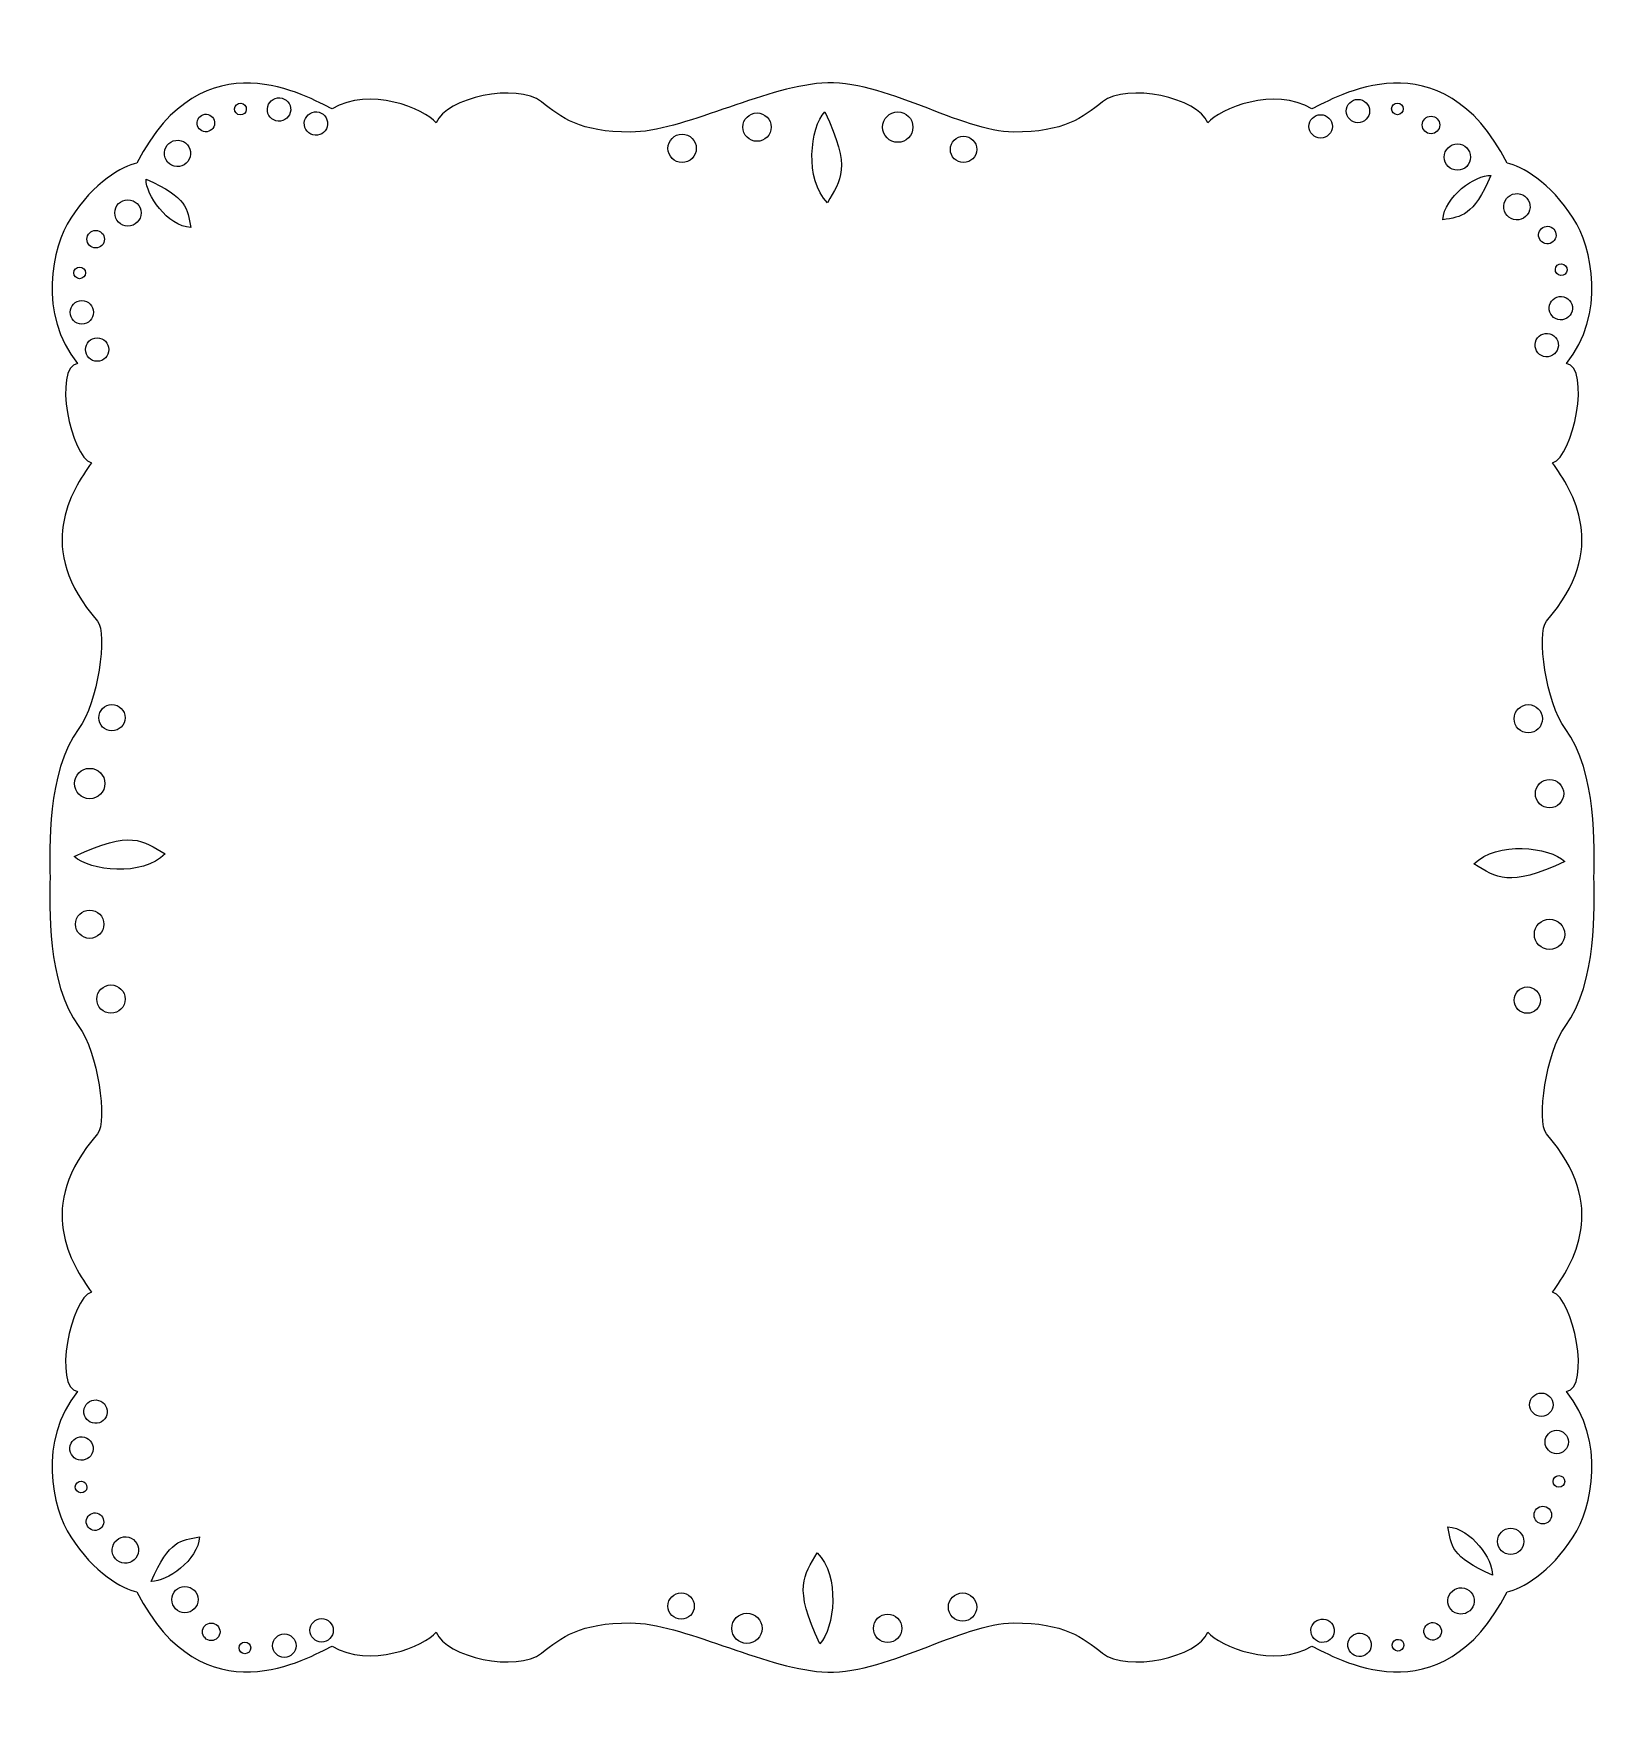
# Model space of a CAD drawing. Header units: centimetres. Extents: x -11.1 to 11.1, y -11.9 to 11.9.
import ezdxf

# ---------------------------------------------------------------- set-up
doc = ezdxf.new("R2010")
doc.units = ezdxf.units.CM
doc.header["$MEASUREMENT"] = 0
doc.layers.add('Camada 1', color=7, linetype='Continuous')

msp = doc.modelspace()

# ---------------------------------------------------------------- linework, layer by layer
at = {"layer": 'Camada 1'}
for points, knots in [([(10.90126, -0.00001), (10.90126, -0.40779), (10.95222, -1.47824), (10.49348, -2.10263), (10.49348, -2.10263), (10.23332, -2.45675), (10.07935, -3.44605), (10.23279, -3.62203), (10.23279, -3.62203), (11.13065, -4.65118), (10.59527, -5.46229), (10.31605, -5.85564), (10.31605, -5.85564), (10.60918, -5.93629), (10.86011, -7.20491), (10.51211, -7.26055), (10.51211, -7.26055), (11.07575, -7.94743), (10.87409, -8.90581), (10.60919, -9.31009), (10.60919, -9.31009), (10.28978, -9.82097), (9.87031, -10.04894), (9.67513, -10.09077), (9.67513, -10.09077), (8.74107, -11.91706), (7.24483, -11.01798), (6.91809, -10.85454), (6.91809, -10.85454), (6.39525, -11.18127), (5.61115, -10.85454), (5.44783, -10.65854), (5.44783, -10.65854), (5.31157, -11.01089), (4.30576, -11.23232), (3.95928, -10.95514), (3.95928, -10.95514), (3.68044, -10.73207), (3.4221, -10.52784), (2.70333, -10.52784), (2.70333, -10.52784), (1.98448, -10.52784), (0.85786, -11.28394), (-0.00002, -11.22002), (-0.00002, -11.22002), (-0.84351, -11.15723), (-1.98453, -10.52784), (-2.70335, -10.52784), (-2.70335, -10.52784), (-3.42214, -10.52784), (-3.68046, -10.7321), (-3.9593, -10.95514), (-3.9593, -10.95514), (-4.3058, -11.23232), (-5.31159, -11.01089), (-5.44785, -10.65854), (-5.44785, -10.65854), (-5.61118, -10.85454), (-6.39535, -11.18128), (-6.91811, -10.85454), (-6.91811, -10.85454), (-7.24484, -11.01797), (-8.74112, -11.91705), (-9.67517, -10.09077), (-9.67517, -10.09077), (-9.87033, -10.04894), (-10.28977, -9.82097), (-10.60923, -9.31009), (-10.60923, -9.31009), (-10.87413, -8.90581), (-11.07577, -7.94743), (-10.51213, -7.26055), (-10.51213, -7.26055), (-10.86019, -7.20491), (-10.60923, -5.93628), (-10.31607, -5.85564), (-10.31607, -5.85564), (-10.59528, -5.46228), (-11.13067, -4.6512), (-10.23283, -3.62203), (-10.23283, -3.62203), (-10.07932, -3.44608), (-10.23331, -2.45675), (-10.4935, -2.10263), (-10.4935, -2.10263), (-10.95226, -1.47824), (-10.90128, -0.40779), (-10.90128, -0.00001), (-10.90128, -0.00001), (-10.90128, 0.40779), (-10.95227, 1.47819), (-10.4935, 2.10261), (-10.4935, 2.10261), (-10.23334, 2.4567), (-10.07935, 3.44603), (-10.23283, 3.62201), (-10.23283, 3.62201), (-11.13067, 4.65116), (-10.59528, 5.46227), (-10.31607, 5.85565), (-10.31607, 5.85565), (-10.60923, 5.93627), (-10.86016, 7.20492), (-10.51213, 7.26056), (-10.51213, 7.26056), (-11.07577, 7.94742), (-10.87413, 8.90577), (-10.60923, 9.31005), (-10.60923, 9.31005), (-10.2898, 9.82096), (-9.87035, 10.04893), (-9.67517, 10.09073), (-9.67517, 10.09073), (-8.74111, 11.91704), (-7.24484, 11.01788), (-6.91811, 10.85453), (-6.91811, 10.85453), (-6.39535, 11.18126), (-5.61117, 10.85453), (-5.44785, 10.6585), (-5.44785, 10.6585), (-5.31159, 11.01085), (-4.30578, 11.23228), (-3.9593, 10.95507), (-3.9593, 10.95507), (-3.68046, 10.732), (-3.42217, 10.52779), (-2.70335, 10.52779), (-2.70335, 10.52779), (-1.98453, 10.52779), (-0.84351, 11.15713), (-0.00002, 11.21994), (-0.00002, 11.21994), (0.85787, 11.28384), (1.98449, 10.52779), (2.70333, 10.52779), (2.70333, 10.52779), (3.4221, 10.52779), (3.68044, 10.732), (3.95928, 10.95507), (3.95928, 10.95507), (4.30575, 11.23227), (5.31154, 11.01084), (5.44783, 10.6585), (5.44783, 10.6585), (5.61118, 10.85453), (6.39528, 11.18126), (6.91809, 10.85453), (6.91809, 10.85453), (7.24482, 11.01791), (8.74107, 11.91704), (9.67513, 10.09073), (9.67513, 10.09073), (9.87031, 10.04893), (10.28976, 9.82096), (10.60919, 9.31005), (10.60919, 9.31005), (10.87409, 8.90574), (11.07576, 7.94742), (10.51211, 7.26056), (10.51211, 7.26056), (10.86012, 7.20492), (10.60919, 5.93627), (10.31605, 5.85565), (10.31605, 5.85565), (10.59526, 5.46227), (11.13062, 4.65119), (10.23279, 3.62201), (10.23279, 3.62201), (10.07933, 3.44604), (10.23332, 2.45671), (10.49348, 2.10261), (10.49348, 2.10261), (10.95222, 1.47821), (10.90126, 0.40779), (10.90126, -0.00001)], [0, 0, 0, 0, 0.02222222, 0.02222222, 0.02222222, 0.02222222, 0.04444444, 0.04444444, 0.04444444, 0.04444444, 0.06666667, 0.06666667, 0.06666667, 0.06666667, 0.08888889, 0.08888889, 0.08888889, 0.08888889, 0.11111111, 0.11111111, 0.11111111, 0.11111111, 0.13333333, 0.13333333, 0.13333333, 0.13333333, 0.15555556, 0.15555556, 0.15555556, 0.15555556, 0.17777778, 0.17777778, 0.17777778, 0.17777778, 0.2, 0.2, 0.2, 0.2, 0.22222222, 0.22222222, 0.22222222, 0.22222222, 0.24444444, 0.24444444, 0.24444444, 0.24444444, 0.26666667, 0.26666667, 0.26666667, 0.26666667, 0.28888889, 0.28888889, 0.28888889, 0.28888889, 0.31111111, 0.31111111, 0.31111111, 0.31111111, 0.33333333, 0.33333333, 0.33333333, 0.33333333, 0.35555556, 0.35555556, 0.35555556, 0.35555556, 0.37777778, 0.37777778, 0.37777778, 0.37777778, 0.4, 0.4, 0.4, 0.4, 0.42222222, 0.42222222, 0.42222222, 0.42222222, 0.44444444, 0.44444444, 0.44444444, 0.44444444, 0.46666667, 0.46666667, 0.46666667, 0.46666667, 0.48888889, 0.48888889, 0.48888889, 0.48888889, 0.51111111, 0.51111111, 0.51111111, 0.51111111, 0.53333333, 0.53333333, 0.53333333, 0.53333333, 0.55555556, 0.55555556, 0.55555556, 0.55555556, 0.57777778, 0.57777778, 0.57777778, 0.57777778, 0.6, 0.6, 0.6, 0.6, 0.62222222, 0.62222222, 0.62222222, 0.62222222, 0.64444444, 0.64444444, 0.64444444, 0.64444444, 0.66666667, 0.66666667, 0.66666667, 0.66666667, 0.68888889, 0.68888889, 0.68888889, 0.68888889, 0.71111111, 0.71111111, 0.71111111, 0.71111111, 0.73333333, 0.73333333, 0.73333333, 0.73333333, 0.75555556, 0.75555556, 0.75555556, 0.75555556, 0.77777778, 0.77777778, 0.77777778, 0.77777778, 0.8, 0.8, 0.8, 0.8, 0.82222222, 0.82222222, 0.82222222, 0.82222222, 0.84444444, 0.84444444, 0.84444444, 0.84444444, 0.86666667, 0.86666667, 0.86666667, 0.86666667, 0.88888889, 0.88888889, 0.88888889, 0.88888889, 0.91111111, 0.91111111, 0.91111111, 0.91111111, 0.93333333, 0.93333333, 0.93333333, 0.93333333, 0.95555556, 0.95555556, 0.95555556, 0.95555556, 1, 1, 1, 1]), ([(-7.50279, 10.83653), (-7.49678, 10.9276), (-7.56584, 11.00618), (-7.65683, 11.01208), (-7.65683, 11.01208), (-7.74785, 11.01801), (-7.82648, 10.949), (-7.83235, 10.85799), (-7.83235, 10.85799), (-7.83833, 10.76697), (-7.76933, 10.68837), (-7.67831, 10.68247), (-7.67831, 10.68247), (-7.58727, 10.67653), (-7.50869, 10.74548), (-7.50279, 10.83653)], [0, 0, 0, 0, 0.2, 0.2, 0.2, 0.2, 0.4, 0.4, 0.4, 0.4, 0.6, 0.6, 0.6, 0.6, 1, 1, 1, 1]), ([(7.56788, 10.66013), (7.65906, 10.66013), (7.73303, 10.73408), (7.73303, 10.82528), (7.73303, 10.82528), (7.73303, 10.91651), (7.65905, 10.99046), (7.56788, 10.99046), (7.56788, 10.99046), (7.47668, 10.99046), (7.40275, 10.91651), (7.40275, 10.82528), (7.40275, 10.82528), (7.40275, 10.73408), (7.47667, 10.66013), (7.56788, 10.66013)], [0, 0, 0, 0, 0.2, 0.2, 0.2, 0.2, 0.4, 0.4, 0.4, 0.4, 0.6, 0.6, 0.6, 0.6, 1, 1, 1, 1]), ([(-8.57655, 10.64859), (-8.57208, 10.71685), (-8.6238, 10.7758), (-8.69212, 10.78027), (-8.69212, 10.78027), (-8.76044, 10.78472), (-8.81933, 10.73302), (-8.82378, 10.6647), (-8.82378, 10.6647), (-8.8282, 10.59644), (-8.7765, 10.53749), (-8.70818, 10.53302), (-8.70818, 10.53302), (-8.63986, 10.5286), (-8.58097, 10.58033), (-8.57655, 10.64859)], [0, 0, 0, 0, 0.2, 0.2, 0.2, 0.2, 0.4, 0.4, 0.4, 0.4, 0.6, 0.6, 0.6, 0.6, 1, 1, 1, 1]), ([(-8.12911, 10.84706), (-8.12617, 10.89259), (-8.16062, 10.93191), (-8.20618, 10.93488), (-8.20618, 10.93488), (-8.25169, 10.93782), (-8.29101, 10.90332), (-8.29397, 10.85781), (-8.29397, 10.85781), (-8.29693, 10.8123), (-8.26243, 10.77298), (-8.2169, 10.77005), (-8.2169, 10.77005), (-8.17137, 10.76705), (-8.13207, 10.80158), (-8.12911, 10.84706)], [0, 0, 0, 0, 0.2, 0.2, 0.2, 0.2, 0.4, 0.4, 0.4, 0.4, 0.6, 0.6, 0.6, 0.6, 1, 1, 1, 1]), ([(-6.98116, 10.63759), (-6.97523, 10.72863), (-7.04424, 10.80721), (-7.13525, 10.81311), (-7.13525, 10.81311), (-7.22624, 10.81904), (-7.30487, 10.75009), (-7.3108, 10.65907), (-7.3108, 10.65907), (-7.31673, 10.56805), (-7.2477, 10.48945), (-7.15668, 10.48352), (-7.15668, 10.48352), (-7.06567, 10.47759), (-6.98709, 10.54654), (-6.98116, 10.63759)], [0, 0, 0, 0, 0.2, 0.2, 0.2, 0.2, 0.4, 0.4, 0.4, 0.4, 0.6, 0.6, 0.6, 0.6, 1, 1, 1, 1]), ([(-0.91718, 10.39809), (-0.80666, 10.39809), (-0.71708, 10.48765), (-0.71708, 10.59819), (-0.71708, 10.59819), (-0.71708, 10.70871), (-0.80667, 10.79832), (-0.91718, 10.79832), (-0.91718, 10.79832), (-1.02772, 10.79832), (-1.11731, 10.70871), (-1.11731, 10.59819), (-1.11731, 10.59819), (-1.11731, 10.48765), (-1.02772, 10.39809), (-0.91718, 10.39809)], [0, 0, 0, 0, 0.2, 0.2, 0.2, 0.2, 0.4, 0.4, 0.4, 0.4, 0.6, 0.6, 0.6, 0.6, 1, 1, 1, 1]), ([(0.04075, 10.81523), (-0.16758, 10.59864), (-0.24931, 9.85363), (0.07623, 9.53102), (0.07623, 9.53102), (0.26702, 9.85786), (0.41894, 10.00989), (0.04075, 10.81523)], [0, 0, 0, 0, 0.33333333, 0.33333333, 0.33333333, 0.33333333, 1, 1, 1, 1]), ([(1.06979, 10.38377), (1.18816, 10.38377), (1.28416, 10.47976), (1.28416, 10.59819), (1.28416, 10.59819), (1.28416, 10.71662), (1.18817, 10.81261), (1.06979, 10.81261), (1.06979, 10.81261), (0.95131, 10.81261), (0.85535, 10.71662), (0.85535, 10.59819), (0.85535, 10.59819), (0.85532, 10.47976), (0.95131, 10.38377), (1.06979, 10.38377)], [0, 0, 0, 0, 0.2, 0.2, 0.2, 0.2, 0.4, 0.4, 0.4, 0.4, 0.6, 0.6, 0.6, 0.6, 1, 1, 1, 1]), ([(7.04138, 10.44333), (7.13263, 10.44333), (7.20653, 10.51728), (7.20653, 10.60851), (7.20653, 10.60851), (7.20653, 10.69974), (7.13263, 10.77366), (7.04138, 10.77366), (7.04138, 10.77366), (6.95018, 10.77366), (6.87625, 10.69974), (6.87625, 10.60851), (6.87625, 10.60851), (6.87625, 10.51728), (6.95018, 10.44333), (7.04138, 10.44333)], [0, 0, 0, 0, 0.2, 0.2, 0.2, 0.2, 0.4, 0.4, 0.4, 0.4, 0.6, 0.6, 0.6, 0.6, 1, 1, 1, 1]), ([(8.12541, 10.77369), (8.171, 10.77369), (8.20796, 10.81065), (8.20796, 10.85629), (8.20796, 10.85629), (8.20796, 10.90193), (8.171, 10.93887), (8.12541, 10.93887), (8.12541, 10.93887), (8.07974, 10.93887), (8.04281, 10.90191), (8.04281, 10.85629), (8.04281, 10.85629), (8.04281, 10.81067), (8.07974, 10.77369), (8.12541, 10.77369)], [0, 0, 0, 0, 0.2, 0.2, 0.2, 0.2, 0.4, 0.4, 0.4, 0.4, 0.6, 0.6, 0.6, 0.6, 1, 1, 1, 1]), ([(8.6002, 10.50527), (8.66865, 10.50527), (8.7241, 10.56073), (8.7241, 10.62917), (8.7241, 10.62917), (8.7241, 10.69756), (8.66864, 10.75302), (8.6002, 10.75302), (8.6002, 10.75302), (8.53178, 10.75302), (8.47635, 10.69756), (8.47635, 10.62917), (8.47635, 10.62917), (8.47635, 10.56073), (8.53178, 10.50527), (8.6002, 10.50527)], [0, 0, 0, 0, 0.2, 0.2, 0.2, 0.2, 0.4, 0.4, 0.4, 0.4, 0.6, 0.6, 0.6, 0.6, 1, 1, 1, 1]), ([(-1.97498, 10.09786), (-1.86444, 10.09786), (-1.77485, 10.18745), (-1.77485, 10.29796), (-1.77485, 10.29796), (-1.77485, 10.4085), (-1.86444, 10.49809), (-1.97498, 10.49809), (-1.97498, 10.49809), (-2.0855, 10.49809), (-2.17511, 10.40848), (-2.17511, 10.29796), (-2.17511, 10.29796), (-2.17511, 10.18748), (-2.08553, 10.09786), (-1.97498, 10.09786)], [0, 0, 0, 0, 0.2, 0.2, 0.2, 0.2, 0.4, 0.4, 0.4, 0.4, 0.6, 0.6, 0.6, 0.6, 1, 1, 1, 1]), ([(-8.91508, 10.21547), (-8.90841, 10.31786), (-8.98604, 10.40631), (-9.08844, 10.41296), (-9.08844, 10.41296), (-9.19086, 10.41965), (-9.27926, 10.34203), (-9.28595, 10.23966), (-9.28595, 10.23966), (-9.29264, 10.13724), (-9.21502, 10.04879), (-9.11257, 10.04215), (-9.11257, 10.04215), (-9.01017, 10.03545), (-8.92172, 10.11308), (-8.91508, 10.21547)], [0, 0, 0, 0, 0.2, 0.2, 0.2, 0.2, 0.4, 0.4, 0.4, 0.4, 0.6, 0.6, 0.6, 0.6, 1, 1, 1, 1]), ([(1.9989, 10.09786), (2.10153, 10.09786), (2.18474, 10.18105), (2.18474, 10.28368), (2.18474, 10.28368), (2.18474, 10.38631), (2.1015, 10.46952), (1.9989, 10.46952), (1.9989, 10.46952), (1.89629, 10.46952), (1.81306, 10.38628), (1.81306, 10.28368), (1.81306, 10.28368), (1.81306, 10.18105), (1.89629, 10.09786), (1.9989, 10.09786)], [0, 0, 0, 0, 0.2, 0.2, 0.2, 0.2, 0.4, 0.4, 0.4, 0.4, 0.6, 0.6, 0.6, 0.6, 1, 1, 1, 1]), ([(8.97184, 9.98912), (9.0745, 9.98912), (9.15768, 10.07228), (9.15768, 10.17494), (9.15768, 10.17494), (9.15768, 10.27755), (9.07447, 10.36076), (8.97184, 10.36076), (8.97184, 10.36076), (8.86926, 10.36076), (8.78602, 10.27755), (8.78602, 10.17494), (8.78602, 10.17494), (8.78599, 10.0723), (8.86926, 9.98912), (8.97184, 9.98912)], [0, 0, 0, 0, 0.2, 0.2, 0.2, 0.2, 0.4, 0.4, 0.4, 0.4, 0.6, 0.6, 0.6, 0.6, 1, 1, 1, 1]), ([(-9.5432, 9.8614), (-9.55355, 9.64463), (-9.24385, 9.20071), (-8.91349, 9.1801), (-8.91349, 9.1801), (-8.96514, 9.44844), (-8.95482, 9.60336), (-9.5432, 9.8614)], [0, 0, 0, 0, 0.33333333, 0.33333333, 0.33333333, 0.33333333, 1, 1, 1, 1]), ([(9.44671, 9.91684), (9.22994, 9.92719), (8.78599, 9.61749), (8.76541, 9.28716), (8.76541, 9.28716), (9.0338, 9.33875), (9.18866, 9.32843), (9.44671, 9.91684)], [0, 0, 0, 0, 0.33333333, 0.33333333, 0.33333333, 0.33333333, 1, 1, 1, 1]), ([(-9.61551, 9.38653), (-9.61551, 9.48916), (-9.69867, 9.57237), (-9.8013, 9.57237), (-9.8013, 9.57237), (-9.90391, 9.57237), (-9.98714, 9.48913), (-9.98714, 9.38653), (-9.98714, 9.38653), (-9.98714, 9.28392), (-9.9039, 9.20071), (-9.8013, 9.20071), (-9.8013, 9.20071), (-9.69867, 9.20071), (-9.61551, 9.28393), (-9.61551, 9.38653)], [0, 0, 0, 0, 0.2, 0.2, 0.2, 0.2, 0.4, 0.4, 0.4, 0.4, 0.6, 0.6, 0.6, 0.6, 1, 1, 1, 1]), ([(9.8008, 9.28871), (9.90317, 9.28204), (9.99164, 9.35967), (9.99829, 9.46204), (9.99829, 9.46204), (10.00498, 9.56449), (9.92736, 9.65286), (9.82496, 9.65955), (9.82496, 9.65955), (9.72257, 9.66622), (9.63414, 9.58862), (9.62745, 9.48617), (9.62745, 9.48617), (9.62075, 9.38381), (9.69838, 9.29536), (9.8008, 9.28871)], [0, 0, 0, 0, 0.2, 0.2, 0.2, 0.2, 0.4, 0.4, 0.4, 0.4, 0.6, 0.6, 0.6, 0.6, 1, 1, 1, 1]), ([(-10.13164, 9.0149), (-10.13164, 9.08332), (-10.1871, 9.13878), (-10.25554, 9.13878), (-10.25554, 9.13878), (-10.32393, 9.13878), (-10.37939, 9.08332), (-10.37939, 9.0149), (-10.37939, 9.0149), (-10.37939, 8.94648), (-10.32393, 8.89102), (-10.25554, 8.89102), (-10.25554, 8.89102), (-10.18709, 8.89105), (-10.13164, 8.94648), (-10.13164, 9.0149)], [0, 0, 0, 0, 0.2, 0.2, 0.2, 0.2, 0.4, 0.4, 0.4, 0.4, 0.6, 0.6, 0.6, 0.6, 1, 1, 1, 1]), ([(10.23392, 8.95015), (10.30218, 8.9457), (10.36113, 8.9974), (10.36558, 9.06572), (10.36558, 9.06572), (10.37003, 9.13404), (10.31835, 9.19296), (10.25004, 9.19738), (10.25004, 9.19738), (10.18178, 9.20183), (10.1228, 9.15013), (10.11836, 9.08184), (10.11836, 9.08184), (10.11391, 9.01349), (10.16564, 8.9546), (10.23392, 8.95015)], [0, 0, 0, 0, 0.2, 0.2, 0.2, 0.2, 0.4, 0.4, 0.4, 0.4, 0.6, 0.6, 0.6, 0.6, 1, 1, 1, 1]), ([(-10.40006, 8.54005), (-10.40006, 8.58566), (-10.43705, 8.62263), (-10.48266, 8.62263), (-10.48266, 8.62263), (-10.52827, 8.62263), (-10.56526, 8.58567), (-10.56526, 8.54005), (-10.56526, 8.54005), (-10.56526, 8.49441), (-10.52827, 8.45745), (-10.48266, 8.45745), (-10.48266, 8.45745), (-10.43705, 8.45745), (-10.40006, 8.49441), (-10.40006, 8.54005)], [0, 0, 0, 0, 0.2, 0.2, 0.2, 0.2, 0.4, 0.4, 0.4, 0.4, 0.6, 0.6, 0.6, 0.6, 1, 1, 1, 1]), ([(10.43239, 8.50272), (10.47792, 8.49978), (10.51722, 8.53423), (10.52018, 8.57979), (10.52018, 8.57979), (10.52312, 8.6253), (10.48862, 8.66462), (10.44313, 8.66755), (10.44313, 8.66755), (10.39762, 8.67054), (10.35828, 8.63604), (10.35537, 8.5905), (10.35537, 8.5905), (10.3524, 8.545), (10.38688, 8.50571), (10.43239, 8.50272)], [0, 0, 0, 0, 0.2, 0.2, 0.2, 0.2, 0.4, 0.4, 0.4, 0.4, 0.6, 0.6, 0.6, 0.6, 1, 1, 1, 1]), ([(-10.2865, 7.98257), (-10.2865, 8.0738), (-10.36042, 8.14772), (-10.45168, 8.14772), (-10.45168, 8.14772), (-10.54291, 8.14772), (-10.61681, 8.0738), (-10.61681, 7.98257), (-10.61681, 7.98257), (-10.61681, 7.89137), (-10.54291, 7.81742), (-10.45168, 7.81742), (-10.45168, 7.81742), (-10.36042, 7.81742), (-10.2865, 7.89134), (-10.2865, 7.98257)], [0, 0, 0, 0, 0.2, 0.2, 0.2, 0.2, 0.4, 0.4, 0.4, 0.4, 0.6, 0.6, 0.6, 0.6, 1, 1, 1, 1]), ([(10.42186, 7.87639), (10.5129, 7.87041), (10.59148, 7.93944), (10.59741, 8.03046), (10.59741, 8.03046), (10.60334, 8.12145), (10.53436, 8.20008), (10.44334, 8.20598), (10.44334, 8.20598), (10.3523, 8.21191), (10.27372, 8.14293), (10.26779, 8.05189), (10.26779, 8.05189), (10.26189, 7.9609), (10.33079, 7.88232), (10.42186, 7.87639)], [0, 0, 0, 0, 0.2, 0.2, 0.2, 0.2, 0.4, 0.4, 0.4, 0.4, 0.6, 0.6, 0.6, 0.6, 1, 1, 1, 1]), ([(10.22292, 7.35477), (10.31394, 7.34884), (10.39252, 7.41785), (10.39844, 7.50886), (10.39844, 7.50886), (10.40436, 7.59987), (10.33539, 7.67851), (10.2444, 7.68441), (10.2444, 7.68441), (10.15336, 7.69034), (10.07475, 7.62131), (10.06882, 7.53032), (10.06882, 7.53032), (10.06292, 7.43928), (10.13187, 7.3607), (10.22292, 7.35477)], [0, 0, 0, 0, 0.2, 0.2, 0.2, 0.2, 0.4, 0.4, 0.4, 0.4, 0.6, 0.6, 0.6, 0.6, 1, 1, 1, 1]), ([(-10.06972, 7.45608), (-10.06972, 7.54731), (-10.14364, 7.62123), (-10.23485, 7.62123), (-10.23485, 7.62123), (-10.3261, 7.62123), (-10.40006, 7.54733), (-10.40006, 7.45608), (-10.40006, 7.45608), (-10.40006, 7.36485), (-10.32611, 7.29093), (-10.23485, 7.29093), (-10.23485, 7.29093), (-10.14365, 7.29092), (-10.06972, 7.36485), (-10.06972, 7.45608)], [0, 0, 0, 0, 0.2, 0.2, 0.2, 0.2, 0.4, 0.4, 0.4, 0.4, 0.6, 0.6, 0.6, 0.6, 1, 1, 1, 1]), ([(-9.84041, 2.25627), (-9.84041, 2.35888), (-9.9236, 2.44209), (-10.02623, 2.44209), (-10.02623, 2.44209), (-10.12886, 2.44209), (-10.21207, 2.35888), (-10.21207, 2.25627), (-10.21207, 2.25627), (-10.21207, 2.15364), (-10.12883, 2.07043), (-10.02623, 2.07043), (-10.02623, 2.07043), (-9.92363, 2.07043), (-9.84041, 2.15364), (-9.84041, 2.25627)], [0, 0, 0, 0, 0.2, 0.2, 0.2, 0.2, 0.4, 0.4, 0.4, 0.4, 0.6, 0.6, 0.6, 0.6, 1, 1, 1, 1]), ([(9.77297, 2.24196), (9.77297, 2.13144), (9.86261, 2.04186), (9.97313, 2.04186), (9.97313, 2.04186), (10.08365, 2.04186), (10.17326, 2.13145), (10.17326, 2.24196), (10.17326, 2.24196), (10.17326, 2.3525), (10.08365, 2.44206), (9.97313, 2.44206), (9.97313, 2.44206), (9.86261, 2.44206), (9.77297, 2.3525), (9.77297, 2.24196)], [0, 0, 0, 0, 0.2, 0.2, 0.2, 0.2, 0.4, 0.4, 0.4, 0.4, 0.6, 0.6, 0.6, 0.6, 1, 1, 1, 1]), ([(-10.12629, 1.32711), (-10.12629, 1.44554), (-10.22228, 1.5415), (-10.34071, 1.5415), (-10.34071, 1.5415), (-10.45911, 1.5415), (-10.55513, 1.44554), (-10.55513, 1.32711), (-10.55513, 1.32711), (-10.55513, 1.20868), (-10.45911, 1.11269), (-10.34071, 1.11269), (-10.34071, 1.11269), (-10.22231, 1.11272), (-10.12629, 1.20868), (-10.12629, 1.32711)], [0, 0, 0, 0, 0.2, 0.2, 0.2, 0.2, 0.4, 0.4, 0.4, 0.4, 0.6, 0.6, 0.6, 0.6, 1, 1, 1, 1]), ([(10.07319, 1.18416), (10.07319, 1.07362), (10.16278, 0.98403), (10.27329, 0.98403), (10.27329, 0.98403), (10.38386, 0.98403), (10.47345, 1.07364), (10.47345, 1.18416), (10.47345, 1.18416), (10.47345, 1.29468), (10.38384, 1.38426), (10.27329, 1.38426), (10.27329, 1.38426), (10.16278, 1.38426), (10.07319, 1.29467), (10.07319, 1.18416)], [0, 0, 0, 0, 0.2, 0.2, 0.2, 0.2, 0.4, 0.4, 0.4, 0.4, 0.6, 0.6, 0.6, 0.6, 1, 1, 1, 1]), ([(-10.55777, 0.29812), (-10.34116, 0.08979), (-9.59617, 0.008), (-9.27356, 0.33355), (-9.27356, 0.33355), (-9.60041, 0.52439), (-9.75244, 0.67632), (-10.55777, 0.29812)], [0, 0, 0, 0, 0.33333333, 0.33333333, 0.33333333, 0.33333333, 1, 1, 1, 1]), ([(10.49033, 0.22621), (10.27369, 0.43454), (9.52873, 0.5163), (9.20615, 0.19076), (9.20615, 0.19076), (9.53296, -0.00007), (9.68499, -0.15199), (10.49033, 0.22621)], [0, 0, 0, 0, 0.33333333, 0.33333333, 0.33333333, 0.33333333, 1, 1, 1, 1]), ([(-10.14061, -0.65983), (-10.14061, -0.54931), (-10.2302, -0.4597), (-10.34074, -0.4597), (-10.34074, -0.4597), (-10.45126, -0.4597), (-10.54084, -0.54934), (-10.54084, -0.65983), (-10.54084, -0.65983), (-10.54084, -0.77032), (-10.45123, -0.85996), (-10.34074, -0.85996), (-10.34074, -0.85996), (-10.23019, -0.85996), (-10.14061, -0.77035), (-10.14061, -0.65983)], [0, 0, 0, 0, 0.2, 0.2, 0.2, 0.2, 0.4, 0.4, 0.4, 0.4, 0.6, 0.6, 0.6, 0.6, 1, 1, 1, 1]), ([(10.0589, -0.80279), (10.0589, -0.92122), (10.15492, -1.01721), (10.27332, -1.01721), (10.27332, -1.01721), (10.39175, -1.01721), (10.48774, -0.92122), (10.48774, -0.80279), (10.48774, -0.80279), (10.48774, -0.68436), (10.39172, -0.58837), (10.27332, -0.58837), (10.27332, -0.58837), (10.15492, -0.58839), (10.0589, -0.68438), (10.0589, -0.80279)], [0, 0, 0, 0, 0.2, 0.2, 0.2, 0.2, 0.4, 0.4, 0.4, 0.4, 0.6, 0.6, 0.6, 0.6, 1, 1, 1, 1]), ([(-9.84041, -1.71763), (-9.84041, -1.60711), (-9.93, -1.51753), (-10.04051, -1.51753), (-10.04051, -1.51753), (-10.15105, -1.51753), (-10.24064, -1.60712), (-10.24064, -1.71763), (-10.24064, -1.71763), (-10.24064, -1.8282), (-10.15105, -1.91779), (-10.04051, -1.91779), (-10.04051, -1.91779), (-9.93, -1.91779), (-9.84041, -1.82818), (-9.84041, -1.71763)], [0, 0, 0, 0, 0.2, 0.2, 0.2, 0.2, 0.4, 0.4, 0.4, 0.4, 0.6, 0.6, 0.6, 0.6, 1, 1, 1, 1]), ([(9.77297, -1.73198), (9.77297, -1.83459), (9.85618, -1.9178), (9.95879, -1.9178), (9.95879, -1.9178), (10.06145, -1.9178), (10.14463, -1.83456), (10.14463, -1.73198), (10.14463, -1.73198), (10.14463, -1.62932), (10.06142, -1.54614), (9.95879, -1.54614), (9.95879, -1.54614), (9.85618, -1.54611), (9.77297, -1.62932), (9.77297, -1.73198)], [0, 0, 0, 0, 0.2, 0.2, 0.2, 0.2, 0.4, 0.4, 0.4, 0.4, 0.6, 0.6, 0.6, 0.6, 1, 1, 1, 1]), ([(-10.24721, -7.37919), (-10.33825, -7.37324), (-10.41681, -7.44227), (-10.42273, -7.53328), (-10.42273, -7.53328), (-10.42866, -7.62427), (-10.35968, -7.7029), (-10.26869, -7.70883), (-10.26869, -7.70883), (-10.17765, -7.71478), (-10.09904, -7.6457), (-10.09314, -7.55471), (-10.09314, -7.55471), (-10.08719, -7.4637), (-10.15616, -7.38512), (-10.24721, -7.37919)], [0, 0, 0, 0, 0.2, 0.2, 0.2, 0.2, 0.4, 0.4, 0.4, 0.4, 0.6, 0.6, 0.6, 0.6, 1, 1, 1, 1]), ([(9.99278, -7.44626), (9.99278, -7.53749), (10.06673, -7.61141), (10.15793, -7.61141), (10.15793, -7.61141), (10.24918, -7.61141), (10.32311, -7.53749), (10.32311, -7.44626), (10.32311, -7.44626), (10.32311, -7.35506), (10.24919, -7.28111), (10.15793, -7.28111), (10.15793, -7.28111), (10.06673, -7.28111), (9.99278, -7.35506), (9.99278, -7.44626)], [0, 0, 0, 0, 0.2, 0.2, 0.2, 0.2, 0.4, 0.4, 0.4, 0.4, 0.6, 0.6, 0.6, 0.6, 1, 1, 1, 1]), ([(10.20956, -7.97278), (10.20956, -8.06398), (10.28351, -8.13791), (10.37474, -8.13791), (10.37474, -8.13791), (10.46597, -8.13791), (10.53987, -8.06399), (10.53987, -7.97278), (10.53987, -7.97278), (10.53987, -7.88155), (10.46597, -7.80763), (10.37474, -7.80763), (10.37474, -7.80763), (10.28351, -7.80763), (10.20956, -7.88153), (10.20956, -7.97278)], [0, 0, 0, 0, 0.2, 0.2, 0.2, 0.2, 0.4, 0.4, 0.4, 0.4, 0.6, 0.6, 0.6, 0.6, 1, 1, 1, 1]), ([(-10.44612, -7.90082), (-10.53719, -7.89484), (-10.61577, -7.9639), (-10.62167, -8.05486), (-10.62167, -8.05486), (-10.6276, -8.14588), (-10.55859, -8.22448), (-10.46758, -8.23038), (-10.46758, -8.23038), (-10.37654, -8.23636), (-10.29798, -8.16736), (-10.29206, -8.07634), (-10.29206, -8.07634), (-10.28615, -7.98532), (-10.35508, -7.90672), (-10.44612, -7.90082)], [0, 0, 0, 0, 0.2, 0.2, 0.2, 0.2, 0.4, 0.4, 0.4, 0.4, 0.6, 0.6, 0.6, 0.6, 1, 1, 1, 1]), ([(-10.45665, -8.52716), (-10.50218, -8.5242), (-10.5415, -8.55865), (-10.54447, -8.60418), (-10.54447, -8.60418), (-10.54741, -8.64971), (-10.51291, -8.68903), (-10.4674, -8.69197), (-10.4674, -8.69197), (-10.42189, -8.69493), (-10.38255, -8.66046), (-10.37961, -8.61492), (-10.37961, -8.61492), (-10.37667, -8.56942), (-10.41117, -8.53013), (-10.45665, -8.52716)], [0, 0, 0, 0, 0.2, 0.2, 0.2, 0.2, 0.4, 0.4, 0.4, 0.4, 0.6, 0.6, 0.6, 0.6, 1, 1, 1, 1]), ([(10.32312, -8.53026), (10.32312, -8.5759), (10.36011, -8.61281), (10.40572, -8.61281), (10.40572, -8.61281), (10.45133, -8.61281), (10.4883, -8.57587), (10.4883, -8.53026), (10.4883, -8.53026), (10.4883, -8.48465), (10.45134, -8.44766), (10.40572, -8.44766), (10.40572, -8.44766), (10.3601, -8.44766), (10.32312, -8.48462), (10.32312, -8.53026)], [0, 0, 0, 0, 0.2, 0.2, 0.2, 0.2, 0.4, 0.4, 0.4, 0.4, 0.6, 0.6, 0.6, 0.6, 1, 1, 1, 1]), ([(-10.25819, -8.97457), (-10.32648, -8.9701), (-10.38543, -9.02182), (-10.38987, -9.09014), (-10.38987, -9.09014), (-10.39431, -9.15846), (-10.34262, -9.21738), (-10.2743, -9.22182), (-10.2743, -9.22182), (-10.20604, -9.22621), (-10.14709, -9.17454), (-10.14264, -9.10622), (-10.14264, -9.10622), (-10.1382, -9.03789), (-10.18992, -8.97899), (-10.25819, -8.97457)], [0, 0, 0, 0, 0.2, 0.2, 0.2, 0.2, 0.4, 0.4, 0.4, 0.4, 0.6, 0.6, 0.6, 0.6, 1, 1, 1, 1]), ([(10.05472, -9.00508), (10.05472, -9.07353), (10.11018, -9.12896), (10.17862, -9.12896), (10.17862, -9.12896), (10.24704, -9.12896), (10.30247, -9.07353), (10.30247, -9.00508), (10.30247, -9.00508), (10.30247, -8.93669), (10.24704, -8.8812), (10.17862, -8.8812), (10.17862, -8.8812), (10.11015, -8.88123), (10.05472, -8.93669), (10.05472, -9.00508)], [0, 0, 0, 0, 0.2, 0.2, 0.2, 0.2, 0.4, 0.4, 0.4, 0.4, 0.6, 0.6, 0.6, 0.6, 1, 1, 1, 1]), ([(9.46629, -9.85159), (9.47664, -9.63479), (9.16691, -9.1909), (8.83656, -9.17026), (8.83656, -9.17026), (8.8882, -9.43865), (8.87791, -9.59354), (9.46629, -9.85159)], [0, 0, 0, 0, 0.33333333, 0.33333333, 0.33333333, 0.33333333, 1, 1, 1, 1]), ([(9.5386, -9.37674), (9.5386, -9.47935), (9.62176, -9.56258), (9.72436, -9.56258), (9.72436, -9.56258), (9.82696, -9.56258), (9.9102, -9.47934), (9.9102, -9.37674), (9.9102, -9.37674), (9.9102, -9.27414), (9.82696, -9.19092), (9.72436, -9.19092), (9.72436, -9.19092), (9.62176, -9.19092), (9.5386, -9.27413), (9.5386, -9.37674)], [0, 0, 0, 0, 0.2, 0.2, 0.2, 0.2, 0.4, 0.4, 0.4, 0.4, 0.6, 0.6, 0.6, 0.6, 1, 1, 1, 1]), ([(-9.82509, -9.31313), (-9.92748, -9.30646), (-10.01593, -9.38409), (-10.02258, -9.48649), (-10.02258, -9.48649), (-10.02925, -9.58888), (-9.95165, -9.67731), (-9.84925, -9.684), (-9.84925, -9.684), (-9.74683, -9.69069), (-9.65841, -9.61307), (-9.65174, -9.51062), (-9.65174, -9.51062), (-9.64504, -9.4082), (-9.72267, -9.31978), (-9.82509, -9.31313)], [0, 0, 0, 0, 0.2, 0.2, 0.2, 0.2, 0.4, 0.4, 0.4, 0.4, 0.6, 0.6, 0.6, 0.6, 1, 1, 1, 1]), ([(-9.471, -9.94126), (-9.25423, -9.95163), (-8.81031, -9.64191), (-8.7897, -9.31153), (-8.7897, -9.31153), (-9.05806, -9.36314), (-9.21295, -9.35287), (-9.471, -9.94126)], [0, 0, 0, 0, 0.33333333, 0.33333333, 0.33333333, 0.33333333, 1, 1, 1, 1]), ([(-0.03117, -10.82187), (0.17719, -10.60526), (0.25895, -9.86024), (-0.0666, -9.53766), (-0.0666, -9.53766), (-0.25741, -9.86453), (-0.40934, -10.01653), (-0.03117, -10.82187)], [0, 0, 0, 0, 0.33333333, 0.33333333, 0.33333333, 0.33333333, 1, 1, 1, 1]), ([(-8.99612, -10.01354), (-9.09875, -10.01354), (-9.18199, -10.09673), (-9.18199, -10.19933), (-9.18199, -10.19933), (-9.18199, -10.30194), (-9.09875, -10.38517), (-8.99612, -10.38517), (-8.99612, -10.38517), (-8.89354, -10.38517), (-8.8103, -10.30193), (-8.8103, -10.19933), (-8.8103, -10.19933), (-8.81031, -10.09672), (-8.89355, -10.01354), (-8.99612, -10.01354)], [0, 0, 0, 0, 0.2, 0.2, 0.2, 0.2, 0.4, 0.4, 0.4, 0.4, 0.6, 0.6, 0.6, 0.6, 1, 1, 1, 1]), ([(-1.9893, -10.10453), (-2.09191, -10.10453), (-2.17512, -10.18774), (-2.17512, -10.29032), (-2.17512, -10.29032), (-2.17512, -10.39295), (-2.09191, -10.47616), (-1.9893, -10.47616), (-1.9893, -10.47616), (-1.88667, -10.47616), (-1.80346, -10.39292), (-1.80346, -10.29032), (-1.80346, -10.29032), (-1.80345, -10.18771), (-1.88666, -10.10453), (-1.9893, -10.10453)], [0, 0, 0, 0, 0.2, 0.2, 0.2, 0.2, 0.4, 0.4, 0.4, 0.4, 0.6, 0.6, 0.6, 0.6, 1, 1, 1, 1]), ([(1.98461, -10.10453), (1.87404, -10.10453), (1.78448, -10.19412), (1.78448, -10.30463), (1.78448, -10.30463), (1.78448, -10.4152), (1.87407, -10.50479), (1.98461, -10.50479), (1.98461, -10.50479), (2.09515, -10.50479), (2.18474, -10.41518), (2.18474, -10.30463), (2.18474, -10.30463), (2.18474, -10.19412), (2.09516, -10.10453), (1.98461, -10.10453)], [0, 0, 0, 0, 0.2, 0.2, 0.2, 0.2, 0.4, 0.4, 0.4, 0.4, 0.6, 0.6, 0.6, 0.6, 1, 1, 1, 1]), ([(8.83814, -10.20568), (8.83147, -10.30807), (8.90913, -10.3965), (9.0115, -10.40317), (9.0115, -10.40317), (9.11392, -10.40986), (9.20232, -10.33224), (9.20904, -10.22987), (9.20904, -10.22987), (9.21571, -10.12742), (9.13811, -10.039), (9.03563, -10.03233), (9.03563, -10.03233), (8.93323, -10.02563), (8.84481, -10.10326), (8.83814, -10.20568)], [0, 0, 0, 0, 0.2, 0.2, 0.2, 0.2, 0.4, 0.4, 0.4, 0.4, 0.6, 0.6, 0.6, 0.6, 1, 1, 1, 1]), ([(-7.06567, -10.46775), (-7.15692, -10.46775), (-7.23085, -10.54167), (-7.23085, -10.63288), (-7.23085, -10.63288), (-7.23085, -10.72413), (-7.15695, -10.79806), (-7.06567, -10.79806), (-7.06567, -10.79806), (-6.97447, -10.79806), (-6.90052, -10.72414), (-6.90052, -10.63288), (-6.90052, -10.63288), (-6.90052, -10.54167), (-6.97447, -10.46775), (-7.06567, -10.46775)], [0, 0, 0, 0, 0.2, 0.2, 0.2, 0.2, 0.4, 0.4, 0.4, 0.4, 0.6, 0.6, 0.6, 0.6, 1, 1, 1, 1]), ([(-1.06013, -10.39041), (-1.17856, -10.39041), (-1.27455, -10.48643), (-1.27455, -10.60485), (-1.27455, -10.60485), (-1.27455, -10.72322), (-1.17856, -10.81927), (-1.06013, -10.81927), (-1.06013, -10.81927), (-0.94168, -10.81927), (-0.84571, -10.72323), (-0.84571, -10.60485), (-0.84571, -10.60485), (-0.84571, -10.4864), (-0.94171, -10.39041), (-1.06013, -10.39041)], [0, 0, 0, 0, 0.2, 0.2, 0.2, 0.2, 0.4, 0.4, 0.4, 0.4, 0.6, 0.6, 0.6, 0.6, 1, 1, 1, 1]), ([(0.92678, -10.40473), (0.81626, -10.40473), (0.72668, -10.49432), (0.72668, -10.60486), (0.72668, -10.60486), (0.72668, -10.71538), (0.81629, -10.80496), (0.92678, -10.80496), (0.92678, -10.80496), (1.03735, -10.80496), (1.12691, -10.71537), (1.12691, -10.60486), (1.12691, -10.60486), (1.12694, -10.49429), (1.03735, -10.40473), (0.92678, -10.40473)], [0, 0, 0, 0, 0.2, 0.2, 0.2, 0.2, 0.4, 0.4, 0.4, 0.4, 0.6, 0.6, 0.6, 0.6, 1, 1, 1, 1]), ([(6.90422, -10.6278), (6.89827, -10.71882), (6.9673, -10.79737), (7.05829, -10.80332), (7.05829, -10.80332), (7.14928, -10.80925), (7.22794, -10.74024), (7.23384, -10.64928), (7.23384, -10.64928), (7.23977, -10.55826), (7.17074, -10.47966), (7.07972, -10.4737), (7.07972, -10.4737), (6.98876, -10.46778), (6.91015, -10.53678), (6.90422, -10.6278)], [0, 0, 0, 0, 0.2, 0.2, 0.2, 0.2, 0.4, 0.4, 0.4, 0.4, 0.6, 0.6, 0.6, 0.6, 1, 1, 1, 1]), ([(-8.62449, -10.52966), (-8.69294, -10.52966), (-8.74839, -10.58514), (-8.74839, -10.65356), (-8.74839, -10.65356), (-8.74839, -10.72198), (-8.69293, -10.77741), (-8.62449, -10.77741), (-8.62449, -10.77741), (-8.5561, -10.77741), (-8.50064, -10.72198), (-8.50064, -10.65356), (-8.50064, -10.65356), (-8.50064, -10.58514), (-8.55607, -10.52966), (-8.62449, -10.52966)], [0, 0, 0, 0, 0.2, 0.2, 0.2, 0.2, 0.4, 0.4, 0.4, 0.4, 0.6, 0.6, 0.6, 0.6, 1, 1, 1, 1]), ([(-7.59217, -10.68455), (-7.6834, -10.68455), (-7.75732, -10.75847), (-7.75732, -10.84973), (-7.75732, -10.84973), (-7.75732, -10.94093), (-7.6834, -11.01483), (-7.59217, -11.01483), (-7.59217, -11.01483), (-7.50097, -11.01483), (-7.42702, -10.94093), (-7.42702, -10.84973), (-7.42702, -10.84973), (-7.42701, -10.75847), (-7.50096, -10.68455), (-7.59217, -10.68455)], [0, 0, 0, 0, 0.2, 0.2, 0.2, 0.2, 0.4, 0.4, 0.4, 0.4, 0.6, 0.6, 0.6, 0.6, 1, 1, 1, 1]), ([(7.42585, -10.82671), (7.41984, -10.91781), (7.48887, -10.99633), (7.57989, -11.00229), (7.57989, -11.00229), (7.67091, -11.00822), (7.74951, -10.93919), (7.75541, -10.8482), (7.75541, -10.8482), (7.76139, -10.75718), (7.69239, -10.67863), (7.60137, -10.67268), (7.60137, -10.67268), (7.51033, -10.66674), (7.43178, -10.73567), (7.42585, -10.82671)], [0, 0, 0, 0, 0.2, 0.2, 0.2, 0.2, 0.4, 0.4, 0.4, 0.4, 0.6, 0.6, 0.6, 0.6, 1, 1, 1, 1]), ([(8.49961, -10.63878), (8.49514, -10.70704), (8.54686, -10.76602), (8.61518, -10.77046), (8.61518, -10.77046), (8.68344, -10.77493), (8.74237, -10.72321), (8.74684, -10.65492), (8.74684, -10.65492), (8.75126, -10.58666), (8.69956, -10.52768), (8.63127, -10.52326), (8.63127, -10.52326), (8.56295, -10.51879), (8.50403, -10.57054), (8.49961, -10.63878)], [0, 0, 0, 0, 0.2, 0.2, 0.2, 0.2, 0.4, 0.4, 0.4, 0.4, 0.6, 0.6, 0.6, 0.6, 1, 1, 1, 1]), ([(-8.14967, -10.79808), (-8.19528, -10.79808), (-8.23222, -10.83507), (-8.23222, -10.88068), (-8.23222, -10.88068), (-8.23222, -10.92632), (-8.19528, -10.96328), (-8.14967, -10.96328), (-8.14967, -10.96328), (-8.10403, -10.96328), (-8.06707, -10.92632), (-8.06707, -10.88068), (-8.06707, -10.88068), (-8.06707, -10.83507), (-8.10403, -10.79808), (-8.14967, -10.79808)], [0, 0, 0, 0, 0.2, 0.2, 0.2, 0.2, 0.4, 0.4, 0.4, 0.4, 0.6, 0.6, 0.6, 0.6, 1, 1, 1, 1]), ([(8.05217, -10.83724), (8.04923, -10.88277), (8.08368, -10.92207), (8.12922, -10.92503), (8.12922, -10.92503), (8.17473, -10.92799), (8.21407, -10.89352), (8.21701, -10.84801), (8.21701, -10.84801), (8.21997, -10.80248), (8.1855, -10.76316), (8.13994, -10.76022), (8.13994, -10.76022), (8.09445, -10.75726), (8.05516, -10.79173), (8.05217, -10.83724)], [0, 0, 0, 0, 0.2, 0.2, 0.2, 0.2, 0.4, 0.4, 0.4, 0.4, 0.6, 0.6, 0.6, 0.6, 1, 1, 1, 1])]:
    msp.add_open_spline(points, degree=3, knots=knots, dxfattribs=at)

doc.saveas('drawing.dxf')
